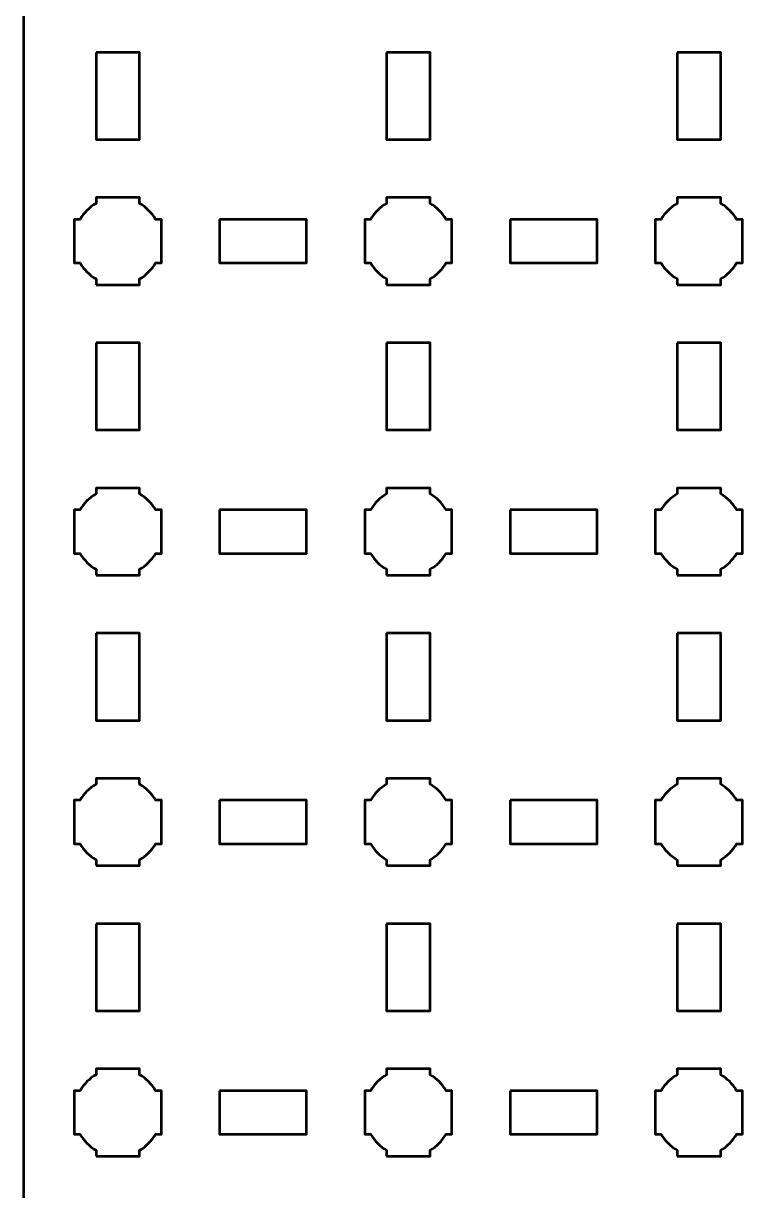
# Model space of a CAD drawing. Header units: centimetres. Extents: x -19.6 to 19.7, y -15.7 to 15.7.
# Drawn here: x -19.65 to -14.57, y -7.54 to 0.5 of the extents above; entities that cross this region are included whole.
import ezdxf

# ---------------------------------------------------------------- set-up
doc = ezdxf.new("R2010")
doc.units = ezdxf.units.CM
doc.header["$MEASUREMENT"] = 0
doc.layers.add('Layer 1', color=7, linetype='Continuous')

msp = doc.modelspace()

# ---------------------------------------------------------------- linework, layer by layer
at = {"layer": 'Layer 1', "lineweight": 53}
for points, knots in [([(-19.14991, 15.65004), (-19.14991, 15.65004), (19.15005, 15.65004), (19.15005, 15.65004), (19.15005, 15.65004), (19.42701, 15.65004), (19.65001, 15.42694), (19.65001, 15.14994), (19.65001, 15.14994), (19.65001, 15.14994), (19.65001, -15.14993), (19.65001, -15.14993), (19.65001, -15.14993), (19.65001, -15.42707), (19.42701, -15.65003), (19.15005, -15.65003), (19.15005, -15.65003), (19.15005, -15.65003), (-19.14991, -15.65003), (-19.14991, -15.65003), (-19.14991, -15.65003), (-19.42691, -15.65003), (-19.65, -15.42707), (-19.65, -15.14993), (-19.65, -15.14993), (-19.65, -15.14993), (-19.65, 15.14994), (-19.65, 15.14994), (-19.65, 15.14994), (-19.65, 15.42694), (-19.42691, 15.65004), (-19.14991, 15.65004)], [0, 0, 0, 0, 0.125, 0.125, 0.125, 0.125, 0.25, 0.25, 0.25, 0.25, 0.375, 0.375, 0.375, 0.375, 0.5, 0.5, 0.5, 0.5, 0.625, 0.625, 0.625, 0.625, 0.75, 0.75, 0.75, 0.75, 0.875, 0.875, 0.875, 0.875, 1, 1, 1, 1]), ([(-19.14991, 0.29994), (-19.14991, 0.29994), (-18.8499, 0.29994), (-18.8499, 0.29994), (-18.8499, 0.29994), (-18.8499, 0.29994), (-18.8499, -0.30007), (-18.8499, -0.30007), (-18.8499, -0.30007), (-18.8499, -0.30007), (-19.14991, -0.30007), (-19.14991, -0.30007), (-19.14991, -0.30007), (-19.14991, -0.30007), (-19.14991, 0.29994), (-19.14991, 0.29994)], [0, 0, 0, 0, 0.25, 0.25, 0.25, 0.25, 0.5, 0.5, 0.5, 0.5, 0.75, 0.75, 0.75, 0.75, 1, 1, 1, 1]), ([(-17.14997, 0.29994), (-17.14997, 0.29994), (-16.84997, 0.29994), (-16.84997, 0.29994), (-16.84997, 0.29994), (-16.84997, 0.29994), (-16.84997, -0.30007), (-16.84997, -0.30007), (-16.84997, -0.30007), (-16.84997, -0.30007), (-17.14997, -0.30007), (-17.14997, -0.30007), (-17.14997, -0.30007), (-17.14997, -0.30007), (-17.14997, 0.29994), (-17.14997, 0.29994)], [0, 0, 0, 0, 0.25, 0.25, 0.25, 0.25, 0.5, 0.5, 0.5, 0.5, 0.75, 0.75, 0.75, 0.75, 1, 1, 1, 1]), ([(-15.15004, 0.29994), (-15.15004, 0.29994), (-14.85004, 0.29994), (-14.85004, 0.29994), (-14.85004, 0.29994), (-14.85004, 0.29994), (-14.85004, -0.30007), (-14.85004, -0.30007), (-14.85004, -0.30007), (-14.85004, -0.30007), (-15.15004, -0.30007), (-15.15004, -0.30007), (-15.15004, -0.30007), (-15.15004, -0.30007), (-15.15004, 0.29994), (-15.15004, 0.29994)], [0, 0, 0, 0, 0.25, 0.25, 0.25, 0.25, 0.5, 0.5, 0.5, 0.5, 0.75, 0.75, 0.75, 0.75, 1, 1, 1, 1]), ([(-19.14991, -1.29998), (-19.14991, -1.29998), (-19.14991, -1.25987), (-19.14991, -1.25987), (-19.14991, -1.25987), (-19.19552, -1.23341), (-19.23344, -1.19553), (-19.25976, -1.15005), (-19.25976, -1.15005), (-19.25976, -1.15005), (-19.29998, -1.15005), (-19.29998, -1.15005), (-19.29998, -1.15005), (-19.29998, -1.15005), (-19.29998, -0.99998), (-19.29998, -0.99998), (-19.29998, -0.99998), (-19.29998, -0.99998), (-19.29998, -0.85005), (-19.29998, -0.85005), (-19.29998, -0.85005), (-19.29998, -0.85005), (-19.25976, -0.85005), (-19.25976, -0.85005), (-19.25976, -0.85005), (-19.23344, -0.80444), (-19.19552, -0.76651), (-19.14991, -0.74005), (-19.14991, -0.74005), (-19.14991, -0.74005), (-19.14991, -0.69998), (-19.14991, -0.69998), (-19.14991, -0.69998), (-19.14991, -0.69998), (-18.99997, -0.69998), (-18.99997, -0.69998), (-18.99997, -0.69998), (-18.99997, -0.69998), (-18.8499, -0.69998), (-18.8499, -0.69998), (-18.8499, -0.69998), (-18.8499, -0.69998), (-18.8499, -0.74005), (-18.8499, -0.74005), (-18.8499, -0.74005), (-18.80443, -0.76651), (-18.7664, -0.80444), (-18.74008, -0.85005), (-18.74008, -0.85005), (-18.74008, -0.85005), (-18.69997, -0.85005), (-18.69997, -0.85005), (-18.69997, -0.85005), (-18.69997, -0.85005), (-18.69997, -0.99998), (-18.69997, -0.99998), (-18.69997, -0.99998), (-18.69997, -0.99998), (-18.69997, -1.15005), (-18.69997, -1.15005), (-18.69997, -1.15005), (-18.69997, -1.15005), (-18.74008, -1.15005), (-18.74008, -1.15005), (-18.74008, -1.15005), (-18.7664, -1.19553), (-18.80443, -1.23341), (-18.8499, -1.25987), (-18.8499, -1.25987), (-18.8499, -1.25987), (-18.8499, -1.29998), (-18.8499, -1.29998), (-18.8499, -1.29998), (-18.8499, -1.29998), (-18.99997, -1.29998), (-18.99997, -1.29998), (-18.99997, -1.29998), (-18.99997, -1.29998), (-19.14991, -1.29998), (-19.14991, -1.29998)], [0, 0, 0, 0, 0.05, 0.05, 0.05, 0.05, 0.1, 0.1, 0.1, 0.1, 0.15, 0.15, 0.15, 0.15, 0.2, 0.2, 0.2, 0.2, 0.25, 0.25, 0.25, 0.25, 0.3, 0.3, 0.3, 0.3, 0.35, 0.35, 0.35, 0.35, 0.4, 0.4, 0.4, 0.4, 0.45, 0.45, 0.45, 0.45, 0.5, 0.5, 0.5, 0.5, 0.55, 0.55, 0.55, 0.55, 0.6, 0.6, 0.6, 0.6, 0.65, 0.65, 0.65, 0.65, 0.7, 0.7, 0.7, 0.7, 0.75, 0.75, 0.75, 0.75, 0.8, 0.8, 0.8, 0.8, 0.85, 0.85, 0.85, 0.85, 0.9, 0.9, 0.9, 0.9, 0.95, 0.95, 0.95, 0.95, 1, 1, 1, 1]), ([(-17.14997, -1.29998), (-17.14997, -1.29998), (-17.14997, -1.25987), (-17.14997, -1.25987), (-17.14997, -1.25987), (-17.19545, -1.23341), (-17.23348, -1.19553), (-17.25979, -1.15005), (-17.25979, -1.15005), (-17.25979, -1.15005), (-17.2999, -1.15005), (-17.2999, -1.15005), (-17.2999, -1.15005), (-17.2999, -1.15005), (-17.2999, -0.99998), (-17.2999, -0.99998), (-17.2999, -0.99998), (-17.2999, -0.99998), (-17.2999, -0.85005), (-17.2999, -0.85005), (-17.2999, -0.85005), (-17.2999, -0.85005), (-17.25979, -0.85005), (-17.25979, -0.85005), (-17.25979, -0.85005), (-17.23348, -0.80444), (-17.19545, -0.76651), (-17.14997, -0.74005), (-17.14997, -0.74005), (-17.14997, -0.74005), (-17.14997, -0.69998), (-17.14997, -0.69998), (-17.14997, -0.69998), (-17.14997, -0.69998), (-16.9999, -0.69998), (-16.9999, -0.69998), (-16.9999, -0.69998), (-16.9999, -0.69998), (-16.84997, -0.69998), (-16.84997, -0.69998), (-16.84997, -0.69998), (-16.84997, -0.69998), (-16.84997, -0.74005), (-16.84997, -0.74005), (-16.84997, -0.74005), (-16.8045, -0.76651), (-16.76647, -0.80444), (-16.74015, -0.85005), (-16.74015, -0.85005), (-16.74015, -0.85005), (-16.6999, -0.85005), (-16.6999, -0.85005), (-16.6999, -0.85005), (-16.6999, -0.85005), (-16.6999, -0.99998), (-16.6999, -0.99998), (-16.6999, -0.99998), (-16.6999, -0.99998), (-16.6999, -1.15005), (-16.6999, -1.15005), (-16.6999, -1.15005), (-16.6999, -1.15005), (-16.74015, -1.15005), (-16.74015, -1.15005), (-16.74015, -1.15005), (-16.76647, -1.19553), (-16.8045, -1.23341), (-16.84997, -1.25987), (-16.84997, -1.25987), (-16.84997, -1.25987), (-16.84997, -1.29998), (-16.84997, -1.29998), (-16.84997, -1.29998), (-16.84997, -1.29998), (-16.9999, -1.29998), (-16.9999, -1.29998), (-16.9999, -1.29998), (-16.9999, -1.29998), (-17.14997, -1.29998), (-17.14997, -1.29998)], [0, 0, 0, 0, 0.05, 0.05, 0.05, 0.05, 0.1, 0.1, 0.1, 0.1, 0.15, 0.15, 0.15, 0.15, 0.2, 0.2, 0.2, 0.2, 0.25, 0.25, 0.25, 0.25, 0.3, 0.3, 0.3, 0.3, 0.35, 0.35, 0.35, 0.35, 0.4, 0.4, 0.4, 0.4, 0.45, 0.45, 0.45, 0.45, 0.5, 0.5, 0.5, 0.5, 0.55, 0.55, 0.55, 0.55, 0.6, 0.6, 0.6, 0.6, 0.65, 0.65, 0.65, 0.65, 0.7, 0.7, 0.7, 0.7, 0.75, 0.75, 0.75, 0.75, 0.8, 0.8, 0.8, 0.8, 0.85, 0.85, 0.85, 0.85, 0.9, 0.9, 0.9, 0.9, 0.95, 0.95, 0.95, 0.95, 1, 1, 1, 1]), ([(-15.15004, -1.29998), (-15.15004, -1.29998), (-15.15004, -1.25987), (-15.15004, -1.25987), (-15.15004, -1.25987), (-15.19551, -1.23341), (-15.2334, -1.19553), (-15.25986, -1.15005), (-15.25986, -1.15005), (-15.25986, -1.15005), (-15.29997, -1.15005), (-15.29997, -1.15005), (-15.29997, -1.15005), (-15.29997, -1.15005), (-15.29997, -0.99998), (-15.29997, -0.99998), (-15.29997, -0.99998), (-15.29997, -0.99998), (-15.29997, -0.85005), (-15.29997, -0.85005), (-15.29997, -0.85005), (-15.29997, -0.85005), (-15.25986, -0.85005), (-15.25986, -0.85005), (-15.25986, -0.85005), (-15.2334, -0.80444), (-15.19551, -0.76651), (-15.15004, -0.74005), (-15.15004, -0.74005), (-15.15004, -0.74005), (-15.15004, -0.69998), (-15.15004, -0.69998), (-15.15004, -0.69998), (-15.15004, -0.69998), (-14.99997, -0.69998), (-14.99997, -0.69998), (-14.99997, -0.69998), (-14.99997, -0.69998), (-14.85004, -0.69998), (-14.85004, -0.69998), (-14.85004, -0.69998), (-14.85004, -0.69998), (-14.85004, -0.74005), (-14.85004, -0.74005), (-14.85004, -0.74005), (-14.80442, -0.76651), (-14.7665, -0.80444), (-14.74018, -0.85005), (-14.74018, -0.85005), (-14.74018, -0.85005), (-14.69997, -0.85005), (-14.69997, -0.85005), (-14.69997, -0.85005), (-14.69997, -0.85005), (-14.69997, -0.99998), (-14.69997, -0.99998), (-14.69997, -0.99998), (-14.69997, -0.99998), (-14.69997, -1.15005), (-14.69997, -1.15005), (-14.69997, -1.15005), (-14.69997, -1.15005), (-14.74018, -1.15005), (-14.74018, -1.15005), (-14.74018, -1.15005), (-14.7665, -1.19553), (-14.80442, -1.23341), (-14.85004, -1.25987), (-14.85004, -1.25987), (-14.85004, -1.25987), (-14.85004, -1.29998), (-14.85004, -1.29998), (-14.85004, -1.29998), (-14.85004, -1.29998), (-14.99997, -1.29998), (-14.99997, -1.29998), (-14.99997, -1.29998), (-14.99997, -1.29998), (-15.15004, -1.29998), (-15.15004, -1.29998)], [0, 0, 0, 0, 0.05, 0.05, 0.05, 0.05, 0.1, 0.1, 0.1, 0.1, 0.15, 0.15, 0.15, 0.15, 0.2, 0.2, 0.2, 0.2, 0.25, 0.25, 0.25, 0.25, 0.3, 0.3, 0.3, 0.3, 0.35, 0.35, 0.35, 0.35, 0.4, 0.4, 0.4, 0.4, 0.45, 0.45, 0.45, 0.45, 0.5, 0.5, 0.5, 0.5, 0.55, 0.55, 0.55, 0.55, 0.6, 0.6, 0.6, 0.6, 0.65, 0.65, 0.65, 0.65, 0.7, 0.7, 0.7, 0.7, 0.75, 0.75, 0.75, 0.75, 0.8, 0.8, 0.8, 0.8, 0.85, 0.85, 0.85, 0.85, 0.9, 0.9, 0.9, 0.9, 0.95, 0.95, 0.95, 0.95, 1, 1, 1, 1]), ([(-18.29996, -0.85005), (-18.29996, -0.85005), (-17.69995, -0.85005), (-17.69995, -0.85005), (-17.69995, -0.85005), (-17.69995, -0.85005), (-17.69995, -1.15005), (-17.69995, -1.15005), (-17.69995, -1.15005), (-17.69995, -1.15005), (-18.29996, -1.15005), (-18.29996, -1.15005), (-18.29996, -1.15005), (-18.29996, -1.15005), (-18.29996, -0.85005), (-18.29996, -0.85005)], [0, 0, 0, 0, 0.25, 0.25, 0.25, 0.25, 0.5, 0.5, 0.5, 0.5, 0.75, 0.75, 0.75, 0.75, 1, 1, 1, 1]), ([(-16.29999, -0.85005), (-16.29999, -0.85005), (-15.69999, -0.85005), (-15.69999, -0.85005), (-15.69999, -0.85005), (-15.69999, -0.85005), (-15.69999, -1.15005), (-15.69999, -1.15005), (-15.69999, -1.15005), (-15.69999, -1.15005), (-16.29999, -1.15005), (-16.29999, -1.15005), (-16.29999, -1.15005), (-16.29999, -1.15005), (-16.29999, -0.85005), (-16.29999, -0.85005)], [0, 0, 0, 0, 0.25, 0.25, 0.25, 0.25, 0.5, 0.5, 0.5, 0.5, 0.75, 0.75, 0.75, 0.75, 1, 1, 1, 1]), ([(-19.14991, -1.7), (-19.14991, -1.7), (-18.8499, -1.7), (-18.8499, -1.7), (-18.8499, -1.7), (-18.8499, -1.7), (-18.8499, -2.3), (-18.8499, -2.3), (-18.8499, -2.3), (-18.8499, -2.3), (-19.14991, -2.3), (-19.14991, -2.3), (-19.14991, -2.3), (-19.14991, -2.3), (-19.14991, -1.7), (-19.14991, -1.7)], [0, 0, 0, 0, 0.25, 0.25, 0.25, 0.25, 0.5, 0.5, 0.5, 0.5, 0.75, 0.75, 0.75, 0.75, 1, 1, 1, 1]), ([(-17.14997, -1.7), (-17.14997, -1.7), (-16.84997, -1.7), (-16.84997, -1.7), (-16.84997, -1.7), (-16.84997, -1.7), (-16.84997, -2.3), (-16.84997, -2.3), (-16.84997, -2.3), (-16.84997, -2.3), (-17.14997, -2.3), (-17.14997, -2.3), (-17.14997, -2.3), (-17.14997, -2.3), (-17.14997, -1.7), (-17.14997, -1.7)], [0, 0, 0, 0, 0.25, 0.25, 0.25, 0.25, 0.5, 0.5, 0.5, 0.5, 0.75, 0.75, 0.75, 0.75, 1, 1, 1, 1]), ([(-15.15004, -1.7), (-15.15004, -1.7), (-14.85004, -1.7), (-14.85004, -1.7), (-14.85004, -1.7), (-14.85004, -1.7), (-14.85004, -2.3), (-14.85004, -2.3), (-14.85004, -2.3), (-14.85004, -2.3), (-15.15004, -2.3), (-15.15004, -2.3), (-15.15004, -2.3), (-15.15004, -2.3), (-15.15004, -1.7), (-15.15004, -1.7)], [0, 0, 0, 0, 0.25, 0.25, 0.25, 0.25, 0.5, 0.5, 0.5, 0.5, 0.75, 0.75, 0.75, 0.75, 1, 1, 1, 1]), ([(-19.14991, -3.29992), (-19.14991, -3.29992), (-19.14991, -3.2598), (-19.14991, -3.2598), (-19.14991, -3.2598), (-19.19552, -3.23349), (-19.23344, -3.19546), (-19.25976, -3.14998), (-19.25976, -3.14998), (-19.25976, -3.14998), (-19.29998, -3.14998), (-19.29998, -3.14998), (-19.29998, -3.14998), (-19.29998, -3.14998), (-19.29998, -2.99991), (-19.29998, -2.99991), (-19.29998, -2.99991), (-19.29998, -2.99991), (-19.29998, -2.84998), (-19.29998, -2.84998), (-19.29998, -2.84998), (-19.29998, -2.84998), (-19.25976, -2.84998), (-19.25976, -2.84998), (-19.25976, -2.84998), (-19.23344, -2.80437), (-19.19552, -2.76648), (-19.14991, -2.74016), (-19.14991, -2.74016), (-19.14991, -2.74016), (-19.14991, -2.69991), (-19.14991, -2.69991), (-19.14991, -2.69991), (-19.14991, -2.69991), (-18.99997, -2.69991), (-18.99997, -2.69991), (-18.99997, -2.69991), (-18.99997, -2.69991), (-18.8499, -2.69991), (-18.8499, -2.69991), (-18.8499, -2.69991), (-18.8499, -2.69991), (-18.8499, -2.74016), (-18.8499, -2.74016), (-18.8499, -2.74016), (-18.80443, -2.76648), (-18.7664, -2.80437), (-18.74008, -2.84998), (-18.74008, -2.84998), (-18.74008, -2.84998), (-18.69997, -2.84998), (-18.69997, -2.84998), (-18.69997, -2.84998), (-18.69997, -2.84998), (-18.69997, -2.99991), (-18.69997, -2.99991), (-18.69997, -2.99991), (-18.69997, -2.99991), (-18.69997, -3.14998), (-18.69997, -3.14998), (-18.69997, -3.14998), (-18.69997, -3.14998), (-18.74008, -3.14998), (-18.74008, -3.14998), (-18.74008, -3.14998), (-18.7664, -3.19546), (-18.80443, -3.23349), (-18.8499, -3.2598), (-18.8499, -3.2598), (-18.8499, -3.2598), (-18.8499, -3.29992), (-18.8499, -3.29992), (-18.8499, -3.29992), (-18.8499, -3.29992), (-18.99997, -3.29992), (-18.99997, -3.29992), (-18.99997, -3.29992), (-18.99997, -3.29992), (-19.14991, -3.29992), (-19.14991, -3.29992)], [0, 0, 0, 0, 0.05, 0.05, 0.05, 0.05, 0.1, 0.1, 0.1, 0.1, 0.15, 0.15, 0.15, 0.15, 0.2, 0.2, 0.2, 0.2, 0.25, 0.25, 0.25, 0.25, 0.3, 0.3, 0.3, 0.3, 0.35, 0.35, 0.35, 0.35, 0.4, 0.4, 0.4, 0.4, 0.45, 0.45, 0.45, 0.45, 0.5, 0.5, 0.5, 0.5, 0.55, 0.55, 0.55, 0.55, 0.6, 0.6, 0.6, 0.6, 0.65, 0.65, 0.65, 0.65, 0.7, 0.7, 0.7, 0.7, 0.75, 0.75, 0.75, 0.75, 0.8, 0.8, 0.8, 0.8, 0.85, 0.85, 0.85, 0.85, 0.9, 0.9, 0.9, 0.9, 0.95, 0.95, 0.95, 0.95, 1, 1, 1, 1]), ([(-17.14997, -3.29992), (-17.14997, -3.29992), (-17.14997, -3.2598), (-17.14997, -3.2598), (-17.14997, -3.2598), (-17.19545, -3.23349), (-17.23348, -3.19546), (-17.25979, -3.14998), (-17.25979, -3.14998), (-17.25979, -3.14998), (-17.2999, -3.14998), (-17.2999, -3.14998), (-17.2999, -3.14998), (-17.2999, -3.14998), (-17.2999, -2.99991), (-17.2999, -2.99991), (-17.2999, -2.99991), (-17.2999, -2.99991), (-17.2999, -2.84998), (-17.2999, -2.84998), (-17.2999, -2.84998), (-17.2999, -2.84998), (-17.25979, -2.84998), (-17.25979, -2.84998), (-17.25979, -2.84998), (-17.23348, -2.80437), (-17.19545, -2.76648), (-17.14997, -2.74016), (-17.14997, -2.74016), (-17.14997, -2.74016), (-17.14997, -2.69991), (-17.14997, -2.69991), (-17.14997, -2.69991), (-17.14997, -2.69991), (-16.9999, -2.69991), (-16.9999, -2.69991), (-16.9999, -2.69991), (-16.9999, -2.69991), (-16.84997, -2.69991), (-16.84997, -2.69991), (-16.84997, -2.69991), (-16.84997, -2.69991), (-16.84997, -2.74016), (-16.84997, -2.74016), (-16.84997, -2.74016), (-16.8045, -2.76648), (-16.76647, -2.80437), (-16.74015, -2.84998), (-16.74015, -2.84998), (-16.74015, -2.84998), (-16.6999, -2.84998), (-16.6999, -2.84998), (-16.6999, -2.84998), (-16.6999, -2.84998), (-16.6999, -2.99991), (-16.6999, -2.99991), (-16.6999, -2.99991), (-16.6999, -2.99991), (-16.6999, -3.14998), (-16.6999, -3.14998), (-16.6999, -3.14998), (-16.6999, -3.14998), (-16.74015, -3.14998), (-16.74015, -3.14998), (-16.74015, -3.14998), (-16.76647, -3.19546), (-16.8045, -3.23349), (-16.84997, -3.2598), (-16.84997, -3.2598), (-16.84997, -3.2598), (-16.84997, -3.29992), (-16.84997, -3.29992), (-16.84997, -3.29992), (-16.84997, -3.29992), (-16.9999, -3.29992), (-16.9999, -3.29992), (-16.9999, -3.29992), (-16.9999, -3.29992), (-17.14997, -3.29992), (-17.14997, -3.29992)], [0, 0, 0, 0, 0.05, 0.05, 0.05, 0.05, 0.1, 0.1, 0.1, 0.1, 0.15, 0.15, 0.15, 0.15, 0.2, 0.2, 0.2, 0.2, 0.25, 0.25, 0.25, 0.25, 0.3, 0.3, 0.3, 0.3, 0.35, 0.35, 0.35, 0.35, 0.4, 0.4, 0.4, 0.4, 0.45, 0.45, 0.45, 0.45, 0.5, 0.5, 0.5, 0.5, 0.55, 0.55, 0.55, 0.55, 0.6, 0.6, 0.6, 0.6, 0.65, 0.65, 0.65, 0.65, 0.7, 0.7, 0.7, 0.7, 0.75, 0.75, 0.75, 0.75, 0.8, 0.8, 0.8, 0.8, 0.85, 0.85, 0.85, 0.85, 0.9, 0.9, 0.9, 0.9, 0.95, 0.95, 0.95, 0.95, 1, 1, 1, 1]), ([(-15.15004, -3.29992), (-15.15004, -3.29992), (-15.15004, -3.2598), (-15.15004, -3.2598), (-15.15004, -3.2598), (-15.19551, -3.23349), (-15.2334, -3.19546), (-15.25986, -3.14998), (-15.25986, -3.14998), (-15.25986, -3.14998), (-15.29997, -3.14998), (-15.29997, -3.14998), (-15.29997, -3.14998), (-15.29997, -3.14998), (-15.29997, -2.99991), (-15.29997, -2.99991), (-15.29997, -2.99991), (-15.29997, -2.99991), (-15.29997, -2.84998), (-15.29997, -2.84998), (-15.29997, -2.84998), (-15.29997, -2.84998), (-15.25986, -2.84998), (-15.25986, -2.84998), (-15.25986, -2.84998), (-15.2334, -2.80437), (-15.19551, -2.76648), (-15.15004, -2.74016), (-15.15004, -2.74016), (-15.15004, -2.74016), (-15.15004, -2.69991), (-15.15004, -2.69991), (-15.15004, -2.69991), (-15.15004, -2.69991), (-14.99997, -2.69991), (-14.99997, -2.69991), (-14.99997, -2.69991), (-14.99997, -2.69991), (-14.85004, -2.69991), (-14.85004, -2.69991), (-14.85004, -2.69991), (-14.85004, -2.69991), (-14.85004, -2.74016), (-14.85004, -2.74016), (-14.85004, -2.74016), (-14.80442, -2.76648), (-14.7665, -2.80437), (-14.74018, -2.84998), (-14.74018, -2.84998), (-14.74018, -2.84998), (-14.69997, -2.84998), (-14.69997, -2.84998), (-14.69997, -2.84998), (-14.69997, -2.84998), (-14.69997, -2.99991), (-14.69997, -2.99991), (-14.69997, -2.99991), (-14.69997, -2.99991), (-14.69997, -3.14998), (-14.69997, -3.14998), (-14.69997, -3.14998), (-14.69997, -3.14998), (-14.74018, -3.14998), (-14.74018, -3.14998), (-14.74018, -3.14998), (-14.7665, -3.19546), (-14.80442, -3.23349), (-14.85004, -3.2598), (-14.85004, -3.2598), (-14.85004, -3.2598), (-14.85004, -3.29992), (-14.85004, -3.29992), (-14.85004, -3.29992), (-14.85004, -3.29992), (-14.99997, -3.29992), (-14.99997, -3.29992), (-14.99997, -3.29992), (-14.99997, -3.29992), (-15.15004, -3.29992), (-15.15004, -3.29992)], [0, 0, 0, 0, 0.05, 0.05, 0.05, 0.05, 0.1, 0.1, 0.1, 0.1, 0.15, 0.15, 0.15, 0.15, 0.2, 0.2, 0.2, 0.2, 0.25, 0.25, 0.25, 0.25, 0.3, 0.3, 0.3, 0.3, 0.35, 0.35, 0.35, 0.35, 0.4, 0.4, 0.4, 0.4, 0.45, 0.45, 0.45, 0.45, 0.5, 0.5, 0.5, 0.5, 0.55, 0.55, 0.55, 0.55, 0.6, 0.6, 0.6, 0.6, 0.65, 0.65, 0.65, 0.65, 0.7, 0.7, 0.7, 0.7, 0.75, 0.75, 0.75, 0.75, 0.8, 0.8, 0.8, 0.8, 0.85, 0.85, 0.85, 0.85, 0.9, 0.9, 0.9, 0.9, 0.95, 0.95, 0.95, 0.95, 1, 1, 1, 1]), ([(-18.29996, -2.84998), (-18.29996, -2.84998), (-17.69995, -2.84998), (-17.69995, -2.84998), (-17.69995, -2.84998), (-17.69995, -2.84998), (-17.69995, -3.14998), (-17.69995, -3.14998), (-17.69995, -3.14998), (-17.69995, -3.14998), (-18.29996, -3.14998), (-18.29996, -3.14998), (-18.29996, -3.14998), (-18.29996, -3.14998), (-18.29996, -2.84998), (-18.29996, -2.84998)], [0, 0, 0, 0, 0.25, 0.25, 0.25, 0.25, 0.5, 0.5, 0.5, 0.5, 0.75, 0.75, 0.75, 0.75, 1, 1, 1, 1]), ([(-16.29999, -2.84998), (-16.29999, -2.84998), (-15.69999, -2.84998), (-15.69999, -2.84998), (-15.69999, -2.84998), (-15.69999, -2.84998), (-15.69999, -3.14998), (-15.69999, -3.14998), (-15.69999, -3.14998), (-15.69999, -3.14998), (-16.29999, -3.14998), (-16.29999, -3.14998), (-16.29999, -3.14998), (-16.29999, -3.14998), (-16.29999, -2.84998), (-16.29999, -2.84998)], [0, 0, 0, 0, 0.25, 0.25, 0.25, 0.25, 0.5, 0.5, 0.5, 0.5, 0.75, 0.75, 0.75, 0.75, 1, 1, 1, 1]), ([(-19.14991, -3.69997), (-19.14991, -3.69997), (-18.8499, -3.69997), (-18.8499, -3.69997), (-18.8499, -3.69997), (-18.8499, -3.69997), (-18.8499, -4.29997), (-18.8499, -4.29997), (-18.8499, -4.29997), (-18.8499, -4.29997), (-19.14991, -4.29997), (-19.14991, -4.29997), (-19.14991, -4.29997), (-19.14991, -4.29997), (-19.14991, -3.69997), (-19.14991, -3.69997)], [0, 0, 0, 0, 0.25, 0.25, 0.25, 0.25, 0.5, 0.5, 0.5, 0.5, 0.75, 0.75, 0.75, 0.75, 1, 1, 1, 1]), ([(-17.14997, -3.69997), (-17.14997, -3.69997), (-16.84997, -3.69997), (-16.84997, -3.69997), (-16.84997, -3.69997), (-16.84997, -3.69997), (-16.84997, -4.29997), (-16.84997, -4.29997), (-16.84997, -4.29997), (-16.84997, -4.29997), (-17.14997, -4.29997), (-17.14997, -4.29997), (-17.14997, -4.29997), (-17.14997, -4.29997), (-17.14997, -3.69997), (-17.14997, -3.69997)], [0, 0, 0, 0, 0.25, 0.25, 0.25, 0.25, 0.5, 0.5, 0.5, 0.5, 0.75, 0.75, 0.75, 0.75, 1, 1, 1, 1]), ([(-15.15004, -3.69997), (-15.15004, -3.69997), (-14.85004, -3.69997), (-14.85004, -3.69997), (-14.85004, -3.69997), (-14.85004, -3.69997), (-14.85004, -4.29997), (-14.85004, -4.29997), (-14.85004, -4.29997), (-14.85004, -4.29997), (-15.15004, -4.29997), (-15.15004, -4.29997), (-15.15004, -4.29997), (-15.15004, -4.29997), (-15.15004, -3.69997), (-15.15004, -3.69997)], [0, 0, 0, 0, 0.25, 0.25, 0.25, 0.25, 0.5, 0.5, 0.5, 0.5, 0.75, 0.75, 0.75, 0.75, 1, 1, 1, 1]), ([(-19.14991, -5.29999), (-19.14991, -5.29999), (-19.14991, -5.25977), (-19.14991, -5.25977), (-19.14991, -5.25977), (-19.19552, -5.23345), (-19.23344, -5.19553), (-19.25976, -5.14992), (-19.25976, -5.14992), (-19.25976, -5.14992), (-19.29998, -5.14992), (-19.29998, -5.14992), (-19.29998, -5.14992), (-19.29998, -5.14992), (-19.29998, -4.99999), (-19.29998, -4.99999), (-19.29998, -4.99999), (-19.29998, -4.99999), (-19.29998, -4.84991), (-19.29998, -4.84991), (-19.29998, -4.84991), (-19.29998, -4.84991), (-19.25976, -4.84991), (-19.25976, -4.84991), (-19.25976, -4.84991), (-19.23344, -4.80444), (-19.19552, -4.76641), (-19.14991, -4.7401), (-19.14991, -4.7401), (-19.14991, -4.7401), (-19.14991, -4.69998), (-19.14991, -4.69998), (-19.14991, -4.69998), (-19.14991, -4.69998), (-18.99997, -4.69998), (-18.99997, -4.69998), (-18.99997, -4.69998), (-18.99997, -4.69998), (-18.8499, -4.69998), (-18.8499, -4.69998), (-18.8499, -4.69998), (-18.8499, -4.69998), (-18.8499, -4.7401), (-18.8499, -4.7401), (-18.8499, -4.7401), (-18.80443, -4.76641), (-18.7664, -4.80444), (-18.74008, -4.84991), (-18.74008, -4.84991), (-18.74008, -4.84991), (-18.69997, -4.84991), (-18.69997, -4.84991), (-18.69997, -4.84991), (-18.69997, -4.84991), (-18.69997, -4.99999), (-18.69997, -4.99999), (-18.69997, -4.99999), (-18.69997, -4.99999), (-18.69997, -5.14992), (-18.69997, -5.14992), (-18.69997, -5.14992), (-18.69997, -5.14992), (-18.74008, -5.14992), (-18.74008, -5.14992), (-18.74008, -5.14992), (-18.7664, -5.19553), (-18.80443, -5.23345), (-18.8499, -5.25977), (-18.8499, -5.25977), (-18.8499, -5.25977), (-18.8499, -5.29999), (-18.8499, -5.29999), (-18.8499, -5.29999), (-18.8499, -5.29999), (-18.99997, -5.29999), (-18.99997, -5.29999), (-18.99997, -5.29999), (-18.99997, -5.29999), (-19.14991, -5.29999), (-19.14991, -5.29999)], [0, 0, 0, 0, 0.05, 0.05, 0.05, 0.05, 0.1, 0.1, 0.1, 0.1, 0.15, 0.15, 0.15, 0.15, 0.2, 0.2, 0.2, 0.2, 0.25, 0.25, 0.25, 0.25, 0.3, 0.3, 0.3, 0.3, 0.35, 0.35, 0.35, 0.35, 0.4, 0.4, 0.4, 0.4, 0.45, 0.45, 0.45, 0.45, 0.5, 0.5, 0.5, 0.5, 0.55, 0.55, 0.55, 0.55, 0.6, 0.6, 0.6, 0.6, 0.65, 0.65, 0.65, 0.65, 0.7, 0.7, 0.7, 0.7, 0.75, 0.75, 0.75, 0.75, 0.8, 0.8, 0.8, 0.8, 0.85, 0.85, 0.85, 0.85, 0.9, 0.9, 0.9, 0.9, 0.95, 0.95, 0.95, 0.95, 1, 1, 1, 1]), ([(-17.14997, -5.29999), (-17.14997, -5.29999), (-17.14997, -5.25977), (-17.14997, -5.25977), (-17.14997, -5.25977), (-17.19545, -5.23345), (-17.23348, -5.19553), (-17.25979, -5.14992), (-17.25979, -5.14992), (-17.25979, -5.14992), (-17.2999, -5.14992), (-17.2999, -5.14992), (-17.2999, -5.14992), (-17.2999, -5.14992), (-17.2999, -4.99999), (-17.2999, -4.99999), (-17.2999, -4.99999), (-17.2999, -4.99999), (-17.2999, -4.84991), (-17.2999, -4.84991), (-17.2999, -4.84991), (-17.2999, -4.84991), (-17.25979, -4.84991), (-17.25979, -4.84991), (-17.25979, -4.84991), (-17.23348, -4.80444), (-17.19545, -4.76641), (-17.14997, -4.7401), (-17.14997, -4.7401), (-17.14997, -4.7401), (-17.14997, -4.69998), (-17.14997, -4.69998), (-17.14997, -4.69998), (-17.14997, -4.69998), (-16.9999, -4.69998), (-16.9999, -4.69998), (-16.9999, -4.69998), (-16.9999, -4.69998), (-16.84997, -4.69998), (-16.84997, -4.69998), (-16.84997, -4.69998), (-16.84997, -4.69998), (-16.84997, -4.7401), (-16.84997, -4.7401), (-16.84997, -4.7401), (-16.8045, -4.76641), (-16.76647, -4.80444), (-16.74015, -4.84991), (-16.74015, -4.84991), (-16.74015, -4.84991), (-16.6999, -4.84991), (-16.6999, -4.84991), (-16.6999, -4.84991), (-16.6999, -4.84991), (-16.6999, -4.99999), (-16.6999, -4.99999), (-16.6999, -4.99999), (-16.6999, -4.99999), (-16.6999, -5.14992), (-16.6999, -5.14992), (-16.6999, -5.14992), (-16.6999, -5.14992), (-16.74015, -5.14992), (-16.74015, -5.14992), (-16.74015, -5.14992), (-16.76647, -5.19553), (-16.8045, -5.23345), (-16.84997, -5.25977), (-16.84997, -5.25977), (-16.84997, -5.25977), (-16.84997, -5.29999), (-16.84997, -5.29999), (-16.84997, -5.29999), (-16.84997, -5.29999), (-16.9999, -5.29999), (-16.9999, -5.29999), (-16.9999, -5.29999), (-16.9999, -5.29999), (-17.14997, -5.29999), (-17.14997, -5.29999)], [0, 0, 0, 0, 0.05, 0.05, 0.05, 0.05, 0.1, 0.1, 0.1, 0.1, 0.15, 0.15, 0.15, 0.15, 0.2, 0.2, 0.2, 0.2, 0.25, 0.25, 0.25, 0.25, 0.3, 0.3, 0.3, 0.3, 0.35, 0.35, 0.35, 0.35, 0.4, 0.4, 0.4, 0.4, 0.45, 0.45, 0.45, 0.45, 0.5, 0.5, 0.5, 0.5, 0.55, 0.55, 0.55, 0.55, 0.6, 0.6, 0.6, 0.6, 0.65, 0.65, 0.65, 0.65, 0.7, 0.7, 0.7, 0.7, 0.75, 0.75, 0.75, 0.75, 0.8, 0.8, 0.8, 0.8, 0.85, 0.85, 0.85, 0.85, 0.9, 0.9, 0.9, 0.9, 0.95, 0.95, 0.95, 0.95, 1, 1, 1, 1]), ([(-15.15004, -5.29999), (-15.15004, -5.29999), (-15.15004, -5.25977), (-15.15004, -5.25977), (-15.15004, -5.25977), (-15.19551, -5.23345), (-15.2334, -5.19553), (-15.25986, -5.14992), (-15.25986, -5.14992), (-15.25986, -5.14992), (-15.29997, -5.14992), (-15.29997, -5.14992), (-15.29997, -5.14992), (-15.29997, -5.14992), (-15.29997, -4.99999), (-15.29997, -4.99999), (-15.29997, -4.99999), (-15.29997, -4.99999), (-15.29997, -4.84991), (-15.29997, -4.84991), (-15.29997, -4.84991), (-15.29997, -4.84991), (-15.25986, -4.84991), (-15.25986, -4.84991), (-15.25986, -4.84991), (-15.2334, -4.80444), (-15.19551, -4.76641), (-15.15004, -4.7401), (-15.15004, -4.7401), (-15.15004, -4.7401), (-15.15004, -4.69998), (-15.15004, -4.69998), (-15.15004, -4.69998), (-15.15004, -4.69998), (-14.99997, -4.69998), (-14.99997, -4.69998), (-14.99997, -4.69998), (-14.99997, -4.69998), (-14.85004, -4.69998), (-14.85004, -4.69998), (-14.85004, -4.69998), (-14.85004, -4.69998), (-14.85004, -4.7401), (-14.85004, -4.7401), (-14.85004, -4.7401), (-14.80442, -4.76641), (-14.7665, -4.80444), (-14.74018, -4.84991), (-14.74018, -4.84991), (-14.74018, -4.84991), (-14.69997, -4.84991), (-14.69997, -4.84991), (-14.69997, -4.84991), (-14.69997, -4.84991), (-14.69997, -4.99999), (-14.69997, -4.99999), (-14.69997, -4.99999), (-14.69997, -4.99999), (-14.69997, -5.14992), (-14.69997, -5.14992), (-14.69997, -5.14992), (-14.69997, -5.14992), (-14.74018, -5.14992), (-14.74018, -5.14992), (-14.74018, -5.14992), (-14.7665, -5.19553), (-14.80442, -5.23345), (-14.85004, -5.25977), (-14.85004, -5.25977), (-14.85004, -5.25977), (-14.85004, -5.29999), (-14.85004, -5.29999), (-14.85004, -5.29999), (-14.85004, -5.29999), (-14.99997, -5.29999), (-14.99997, -5.29999), (-14.99997, -5.29999), (-14.99997, -5.29999), (-15.15004, -5.29999), (-15.15004, -5.29999)], [0, 0, 0, 0, 0.05, 0.05, 0.05, 0.05, 0.1, 0.1, 0.1, 0.1, 0.15, 0.15, 0.15, 0.15, 0.2, 0.2, 0.2, 0.2, 0.25, 0.25, 0.25, 0.25, 0.3, 0.3, 0.3, 0.3, 0.35, 0.35, 0.35, 0.35, 0.4, 0.4, 0.4, 0.4, 0.45, 0.45, 0.45, 0.45, 0.5, 0.5, 0.5, 0.5, 0.55, 0.55, 0.55, 0.55, 0.6, 0.6, 0.6, 0.6, 0.65, 0.65, 0.65, 0.65, 0.7, 0.7, 0.7, 0.7, 0.75, 0.75, 0.75, 0.75, 0.8, 0.8, 0.8, 0.8, 0.85, 0.85, 0.85, 0.85, 0.9, 0.9, 0.9, 0.9, 0.95, 0.95, 0.95, 0.95, 1, 1, 1, 1]), ([(-18.29996, -4.85006), (-18.29996, -4.85006), (-17.69995, -4.85006), (-17.69995, -4.85006), (-17.69995, -4.85006), (-17.69995, -4.85006), (-17.69995, -5.15006), (-17.69995, -5.15006), (-17.69995, -5.15006), (-17.69995, -5.15006), (-18.29996, -5.15006), (-18.29996, -5.15006), (-18.29996, -5.15006), (-18.29996, -5.15006), (-18.29996, -4.85006), (-18.29996, -4.85006)], [0, 0, 0, 0, 0.25, 0.25, 0.25, 0.25, 0.5, 0.5, 0.5, 0.5, 0.75, 0.75, 0.75, 0.75, 1, 1, 1, 1]), ([(-16.29999, -4.85006), (-16.29999, -4.85006), (-15.69999, -4.85006), (-15.69999, -4.85006), (-15.69999, -4.85006), (-15.69999, -4.85006), (-15.69999, -5.15006), (-15.69999, -5.15006), (-15.69999, -5.15006), (-15.69999, -5.15006), (-16.29999, -5.15006), (-16.29999, -5.15006), (-16.29999, -5.15006), (-16.29999, -5.15006), (-16.29999, -4.85006), (-16.29999, -4.85006)], [0, 0, 0, 0, 0.25, 0.25, 0.25, 0.25, 0.5, 0.5, 0.5, 0.5, 0.75, 0.75, 0.75, 0.75, 1, 1, 1, 1]), ([(-19.14991, -5.70004), (-19.14991, -5.70004), (-18.8499, -5.70004), (-18.8499, -5.70004), (-18.8499, -5.70004), (-18.8499, -5.70004), (-18.8499, -6.30004), (-18.8499, -6.30004), (-18.8499, -6.30004), (-18.8499, -6.30004), (-19.14991, -6.30004), (-19.14991, -6.30004), (-19.14991, -6.30004), (-19.14991, -6.30004), (-19.14991, -5.70004), (-19.14991, -5.70004)], [0, 0, 0, 0, 0.25, 0.25, 0.25, 0.25, 0.5, 0.5, 0.5, 0.5, 0.75, 0.75, 0.75, 0.75, 1, 1, 1, 1]), ([(-17.14997, -5.70004), (-17.14997, -5.70004), (-16.84997, -5.70004), (-16.84997, -5.70004), (-16.84997, -5.70004), (-16.84997, -5.70004), (-16.84997, -6.30004), (-16.84997, -6.30004), (-16.84997, -6.30004), (-16.84997, -6.30004), (-17.14997, -6.30004), (-17.14997, -6.30004), (-17.14997, -6.30004), (-17.14997, -6.30004), (-17.14997, -5.70004), (-17.14997, -5.70004)], [0, 0, 0, 0, 0.25, 0.25, 0.25, 0.25, 0.5, 0.5, 0.5, 0.5, 0.75, 0.75, 0.75, 0.75, 1, 1, 1, 1]), ([(-15.15004, -5.70004), (-15.15004, -5.70004), (-14.85004, -5.70004), (-14.85004, -5.70004), (-14.85004, -5.70004), (-14.85004, -5.70004), (-14.85004, -6.30004), (-14.85004, -6.30004), (-14.85004, -6.30004), (-14.85004, -6.30004), (-15.15004, -6.30004), (-15.15004, -6.30004), (-15.15004, -6.30004), (-15.15004, -6.30004), (-15.15004, -5.70004), (-15.15004, -5.70004)], [0, 0, 0, 0, 0.25, 0.25, 0.25, 0.25, 0.5, 0.5, 0.5, 0.5, 0.75, 0.75, 0.75, 0.75, 1, 1, 1, 1]), ([(-19.14991, -7.29996), (-19.14991, -7.29996), (-19.14991, -7.25985), (-19.14991, -7.25985), (-19.14991, -7.25985), (-19.19552, -7.23353), (-19.23344, -7.1955), (-19.25976, -7.15003), (-19.25976, -7.15003), (-19.25976, -7.15003), (-19.29998, -7.15003), (-19.29998, -7.15003), (-19.29998, -7.15003), (-19.29998, -7.15003), (-19.29998, -6.99995), (-19.29998, -6.99995), (-19.29998, -6.99995), (-19.29998, -6.99995), (-19.29998, -6.85002), (-19.29998, -6.85002), (-19.29998, -6.85002), (-19.29998, -6.85002), (-19.25976, -6.85002), (-19.25976, -6.85002), (-19.25976, -6.85002), (-19.23344, -6.80441), (-19.19552, -6.76652), (-19.14991, -6.74006), (-19.14991, -6.74006), (-19.14991, -6.74006), (-19.14991, -6.69995), (-19.14991, -6.69995), (-19.14991, -6.69995), (-19.14991, -6.69995), (-18.99997, -6.69995), (-18.99997, -6.69995), (-18.99997, -6.69995), (-18.99997, -6.69995), (-18.8499, -6.69995), (-18.8499, -6.69995), (-18.8499, -6.69995), (-18.8499, -6.69995), (-18.8499, -6.74006), (-18.8499, -6.74006), (-18.8499, -6.74006), (-18.80443, -6.76652), (-18.7664, -6.80441), (-18.74008, -6.85002), (-18.74008, -6.85002), (-18.74008, -6.85002), (-18.69997, -6.85002), (-18.69997, -6.85002), (-18.69997, -6.85002), (-18.69997, -6.85002), (-18.69997, -6.99995), (-18.69997, -6.99995), (-18.69997, -6.99995), (-18.69997, -6.99995), (-18.69997, -7.15003), (-18.69997, -7.15003), (-18.69997, -7.15003), (-18.69997, -7.15003), (-18.74008, -7.15003), (-18.74008, -7.15003), (-18.74008, -7.15003), (-18.7664, -7.1955), (-18.80443, -7.23353), (-18.8499, -7.25985), (-18.8499, -7.25985), (-18.8499, -7.25985), (-18.8499, -7.29996), (-18.8499, -7.29996), (-18.8499, -7.29996), (-18.8499, -7.29996), (-18.99997, -7.29996), (-18.99997, -7.29996), (-18.99997, -7.29996), (-18.99997, -7.29996), (-19.14991, -7.29996), (-19.14991, -7.29996)], [0, 0, 0, 0, 0.05, 0.05, 0.05, 0.05, 0.1, 0.1, 0.1, 0.1, 0.15, 0.15, 0.15, 0.15, 0.2, 0.2, 0.2, 0.2, 0.25, 0.25, 0.25, 0.25, 0.3, 0.3, 0.3, 0.3, 0.35, 0.35, 0.35, 0.35, 0.4, 0.4, 0.4, 0.4, 0.45, 0.45, 0.45, 0.45, 0.5, 0.5, 0.5, 0.5, 0.55, 0.55, 0.55, 0.55, 0.6, 0.6, 0.6, 0.6, 0.65, 0.65, 0.65, 0.65, 0.7, 0.7, 0.7, 0.7, 0.75, 0.75, 0.75, 0.75, 0.8, 0.8, 0.8, 0.8, 0.85, 0.85, 0.85, 0.85, 0.9, 0.9, 0.9, 0.9, 0.95, 0.95, 0.95, 0.95, 1, 1, 1, 1]), ([(-17.14997, -7.29996), (-17.14997, -7.29996), (-17.14997, -7.25985), (-17.14997, -7.25985), (-17.14997, -7.25985), (-17.19545, -7.23353), (-17.23348, -7.1955), (-17.25979, -7.15003), (-17.25979, -7.15003), (-17.25979, -7.15003), (-17.2999, -7.15003), (-17.2999, -7.15003), (-17.2999, -7.15003), (-17.2999, -7.15003), (-17.2999, -6.99995), (-17.2999, -6.99995), (-17.2999, -6.99995), (-17.2999, -6.99995), (-17.2999, -6.85002), (-17.2999, -6.85002), (-17.2999, -6.85002), (-17.2999, -6.85002), (-17.25979, -6.85002), (-17.25979, -6.85002), (-17.25979, -6.85002), (-17.23348, -6.80441), (-17.19545, -6.76652), (-17.14997, -6.74006), (-17.14997, -6.74006), (-17.14997, -6.74006), (-17.14997, -6.69995), (-17.14997, -6.69995), (-17.14997, -6.69995), (-17.14997, -6.69995), (-16.9999, -6.69995), (-16.9999, -6.69995), (-16.9999, -6.69995), (-16.9999, -6.69995), (-16.84997, -6.69995), (-16.84997, -6.69995), (-16.84997, -6.69995), (-16.84997, -6.69995), (-16.84997, -6.74006), (-16.84997, -6.74006), (-16.84997, -6.74006), (-16.8045, -6.76652), (-16.76647, -6.80441), (-16.74015, -6.85002), (-16.74015, -6.85002), (-16.74015, -6.85002), (-16.6999, -6.85002), (-16.6999, -6.85002), (-16.6999, -6.85002), (-16.6999, -6.85002), (-16.6999, -6.99995), (-16.6999, -6.99995), (-16.6999, -6.99995), (-16.6999, -6.99995), (-16.6999, -7.15003), (-16.6999, -7.15003), (-16.6999, -7.15003), (-16.6999, -7.15003), (-16.74015, -7.15003), (-16.74015, -7.15003), (-16.74015, -7.15003), (-16.76647, -7.1955), (-16.8045, -7.23353), (-16.84997, -7.25985), (-16.84997, -7.25985), (-16.84997, -7.25985), (-16.84997, -7.29996), (-16.84997, -7.29996), (-16.84997, -7.29996), (-16.84997, -7.29996), (-16.9999, -7.29996), (-16.9999, -7.29996), (-16.9999, -7.29996), (-16.9999, -7.29996), (-17.14997, -7.29996), (-17.14997, -7.29996)], [0, 0, 0, 0, 0.05, 0.05, 0.05, 0.05, 0.1, 0.1, 0.1, 0.1, 0.15, 0.15, 0.15, 0.15, 0.2, 0.2, 0.2, 0.2, 0.25, 0.25, 0.25, 0.25, 0.3, 0.3, 0.3, 0.3, 0.35, 0.35, 0.35, 0.35, 0.4, 0.4, 0.4, 0.4, 0.45, 0.45, 0.45, 0.45, 0.5, 0.5, 0.5, 0.5, 0.55, 0.55, 0.55, 0.55, 0.6, 0.6, 0.6, 0.6, 0.65, 0.65, 0.65, 0.65, 0.7, 0.7, 0.7, 0.7, 0.75, 0.75, 0.75, 0.75, 0.8, 0.8, 0.8, 0.8, 0.85, 0.85, 0.85, 0.85, 0.9, 0.9, 0.9, 0.9, 0.95, 0.95, 0.95, 0.95, 1, 1, 1, 1]), ([(-15.15004, -7.29996), (-15.15004, -7.29996), (-15.15004, -7.25985), (-15.15004, -7.25985), (-15.15004, -7.25985), (-15.19551, -7.23353), (-15.2334, -7.1955), (-15.25986, -7.15003), (-15.25986, -7.15003), (-15.25986, -7.15003), (-15.29997, -7.15003), (-15.29997, -7.15003), (-15.29997, -7.15003), (-15.29997, -7.15003), (-15.29997, -6.99995), (-15.29997, -6.99995), (-15.29997, -6.99995), (-15.29997, -6.99995), (-15.29997, -6.85002), (-15.29997, -6.85002), (-15.29997, -6.85002), (-15.29997, -6.85002), (-15.25986, -6.85002), (-15.25986, -6.85002), (-15.25986, -6.85002), (-15.2334, -6.80441), (-15.19551, -6.76652), (-15.15004, -6.74006), (-15.15004, -6.74006), (-15.15004, -6.74006), (-15.15004, -6.69995), (-15.15004, -6.69995), (-15.15004, -6.69995), (-15.15004, -6.69995), (-14.99997, -6.69995), (-14.99997, -6.69995), (-14.99997, -6.69995), (-14.99997, -6.69995), (-14.85004, -6.69995), (-14.85004, -6.69995), (-14.85004, -6.69995), (-14.85004, -6.69995), (-14.85004, -6.74006), (-14.85004, -6.74006), (-14.85004, -6.74006), (-14.80442, -6.76652), (-14.7665, -6.80441), (-14.74018, -6.85002), (-14.74018, -6.85002), (-14.74018, -6.85002), (-14.69997, -6.85002), (-14.69997, -6.85002), (-14.69997, -6.85002), (-14.69997, -6.85002), (-14.69997, -6.99995), (-14.69997, -6.99995), (-14.69997, -6.99995), (-14.69997, -6.99995), (-14.69997, -7.15003), (-14.69997, -7.15003), (-14.69997, -7.15003), (-14.69997, -7.15003), (-14.74018, -7.15003), (-14.74018, -7.15003), (-14.74018, -7.15003), (-14.7665, -7.1955), (-14.80442, -7.23353), (-14.85004, -7.25985), (-14.85004, -7.25985), (-14.85004, -7.25985), (-14.85004, -7.29996), (-14.85004, -7.29996), (-14.85004, -7.29996), (-14.85004, -7.29996), (-14.99997, -7.29996), (-14.99997, -7.29996), (-14.99997, -7.29996), (-14.99997, -7.29996), (-15.15004, -7.29996), (-15.15004, -7.29996)], [0, 0, 0, 0, 0.05, 0.05, 0.05, 0.05, 0.1, 0.1, 0.1, 0.1, 0.15, 0.15, 0.15, 0.15, 0.2, 0.2, 0.2, 0.2, 0.25, 0.25, 0.25, 0.25, 0.3, 0.3, 0.3, 0.3, 0.35, 0.35, 0.35, 0.35, 0.4, 0.4, 0.4, 0.4, 0.45, 0.45, 0.45, 0.45, 0.5, 0.5, 0.5, 0.5, 0.55, 0.55, 0.55, 0.55, 0.6, 0.6, 0.6, 0.6, 0.65, 0.65, 0.65, 0.65, 0.7, 0.7, 0.7, 0.7, 0.75, 0.75, 0.75, 0.75, 0.8, 0.8, 0.8, 0.8, 0.85, 0.85, 0.85, 0.85, 0.9, 0.9, 0.9, 0.9, 0.95, 0.95, 0.95, 0.95, 1, 1, 1, 1]), ([(-18.29996, -6.85002), (-18.29996, -6.85002), (-17.69995, -6.85002), (-17.69995, -6.85002), (-17.69995, -6.85002), (-17.69995, -6.85002), (-17.69995, -7.15003), (-17.69995, -7.15003), (-17.69995, -7.15003), (-17.69995, -7.15003), (-18.29996, -7.15003), (-18.29996, -7.15003), (-18.29996, -7.15003), (-18.29996, -7.15003), (-18.29996, -6.85002), (-18.29996, -6.85002)], [0, 0, 0, 0, 0.25, 0.25, 0.25, 0.25, 0.5, 0.5, 0.5, 0.5, 0.75, 0.75, 0.75, 0.75, 1, 1, 1, 1]), ([(-16.29999, -6.85002), (-16.29999, -6.85002), (-15.69999, -6.85002), (-15.69999, -6.85002), (-15.69999, -6.85002), (-15.69999, -6.85002), (-15.69999, -7.15003), (-15.69999, -7.15003), (-15.69999, -7.15003), (-15.69999, -7.15003), (-16.29999, -7.15003), (-16.29999, -7.15003), (-16.29999, -7.15003), (-16.29999, -7.15003), (-16.29999, -6.85002), (-16.29999, -6.85002)], [0, 0, 0, 0, 0.25, 0.25, 0.25, 0.25, 0.5, 0.5, 0.5, 0.5, 0.75, 0.75, 0.75, 0.75, 1, 1, 1, 1])]:
    msp.add_open_spline(points, degree=3, knots=knots, dxfattribs=at)

doc.saveas('drawing.dxf')
